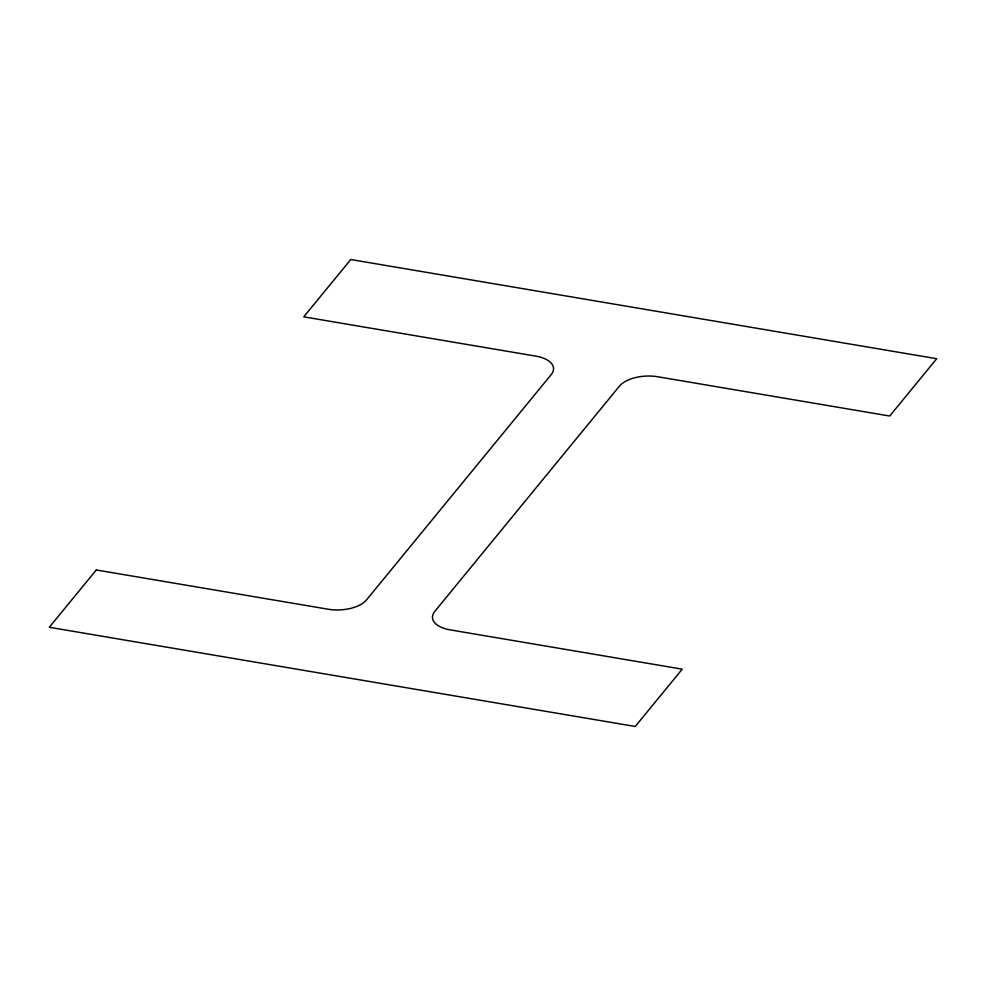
<?xml version="1.0" encoding="UTF-8"?>
<svg xmlns="http://www.w3.org/2000/svg" width="986" height="986" viewBox="0 0 986 986"><rect width="100%" height="100%" fill="white"/><g stroke="black" fill="none" stroke-linecap="round" stroke-linejoin="round"><path stroke-width="1.48" d="M96.283 569.97L49.3 627.281L635.243 726.472L682.226 669.161L450.121 629.869A29.124 14.568 -3.4 0 1 434.777 611.419L619.454 386.13A29.124 14.568 -3.4 0 1 657.613 376.738L889.717 416.03L936.7 358.719L350.757 259.528L303.774 316.839L535.879 356.131A29.124 14.568 -3.4 0 1 551.223 374.581L366.545 599.87A29.124 14.568 -3.4 0 1 328.387 609.262L96.283 569.97"/></g></svg>
